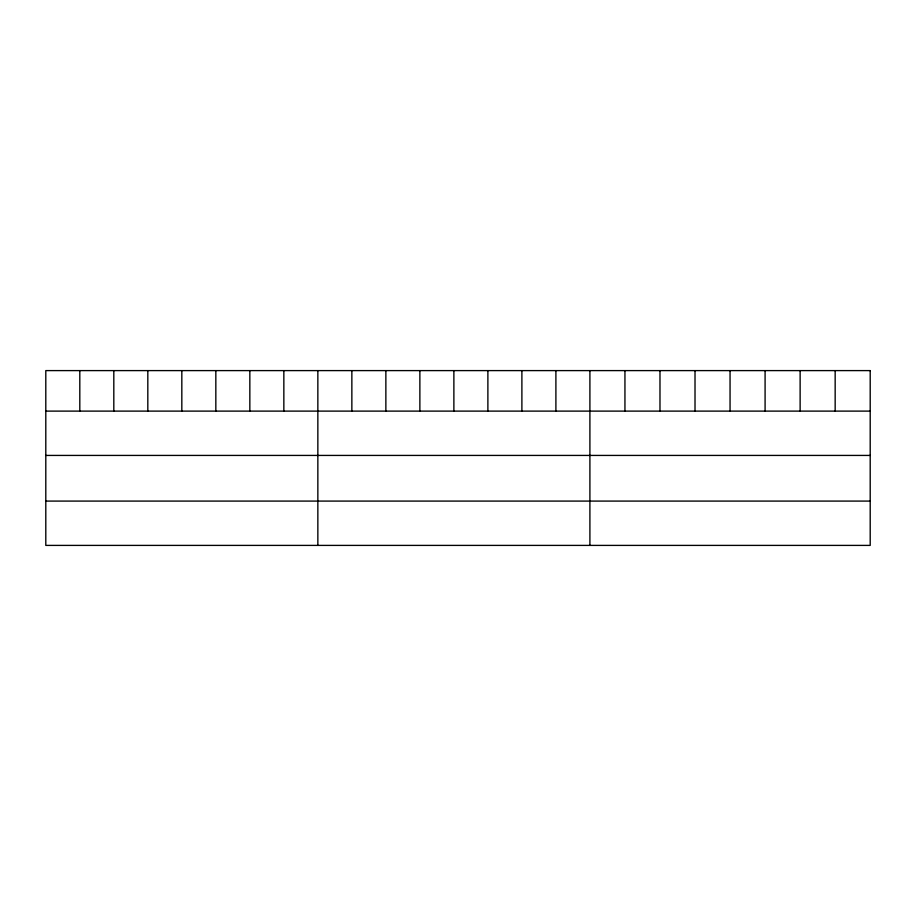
<?xml version="1.0" encoding="UTF-8"?>
<svg xmlns="http://www.w3.org/2000/svg" width="916" height="916" viewBox="0 0 916 916"><rect width="100%" height="100%" fill="white"/><g stroke="black" fill="none" stroke-linecap="round" stroke-linejoin="round"><path stroke-width="1.37" d="M45.8 411.112L870.2 411.112M45.8 455.424L870.2 455.424M45.8 501.086L870.2 501.086M835.163 370.602L835.163 411.112M800.126 370.602L800.126 411.112M765.089 370.602L765.089 411.112M730.052 370.602L730.052 411.112M695.015 370.602L695.015 411.112M659.978 370.602L659.978 411.112M624.941 370.602L624.941 411.112M589.904 370.602L589.904 545.398M555.898 370.602L555.898 411.112M521.891 370.602L521.891 411.112M487.885 370.602L487.885 411.112M453.878 370.602L453.878 411.112M419.871 370.602L419.871 411.112M385.865 370.602L385.865 411.112M351.858 370.602L351.858 411.112M317.852 370.602L317.852 545.398M283.846 370.602L283.846 411.112M249.839 370.602L249.839 411.112M215.833 370.602L215.833 411.112M181.826 370.602L181.826 411.112M147.82 370.602L147.82 411.112M113.813 370.602L113.813 411.112M79.806 370.602L79.806 411.112M870.2 370.602L45.8 370.602L45.8 545.398L870.2 545.398L870.2 370.602"/></g></svg>
